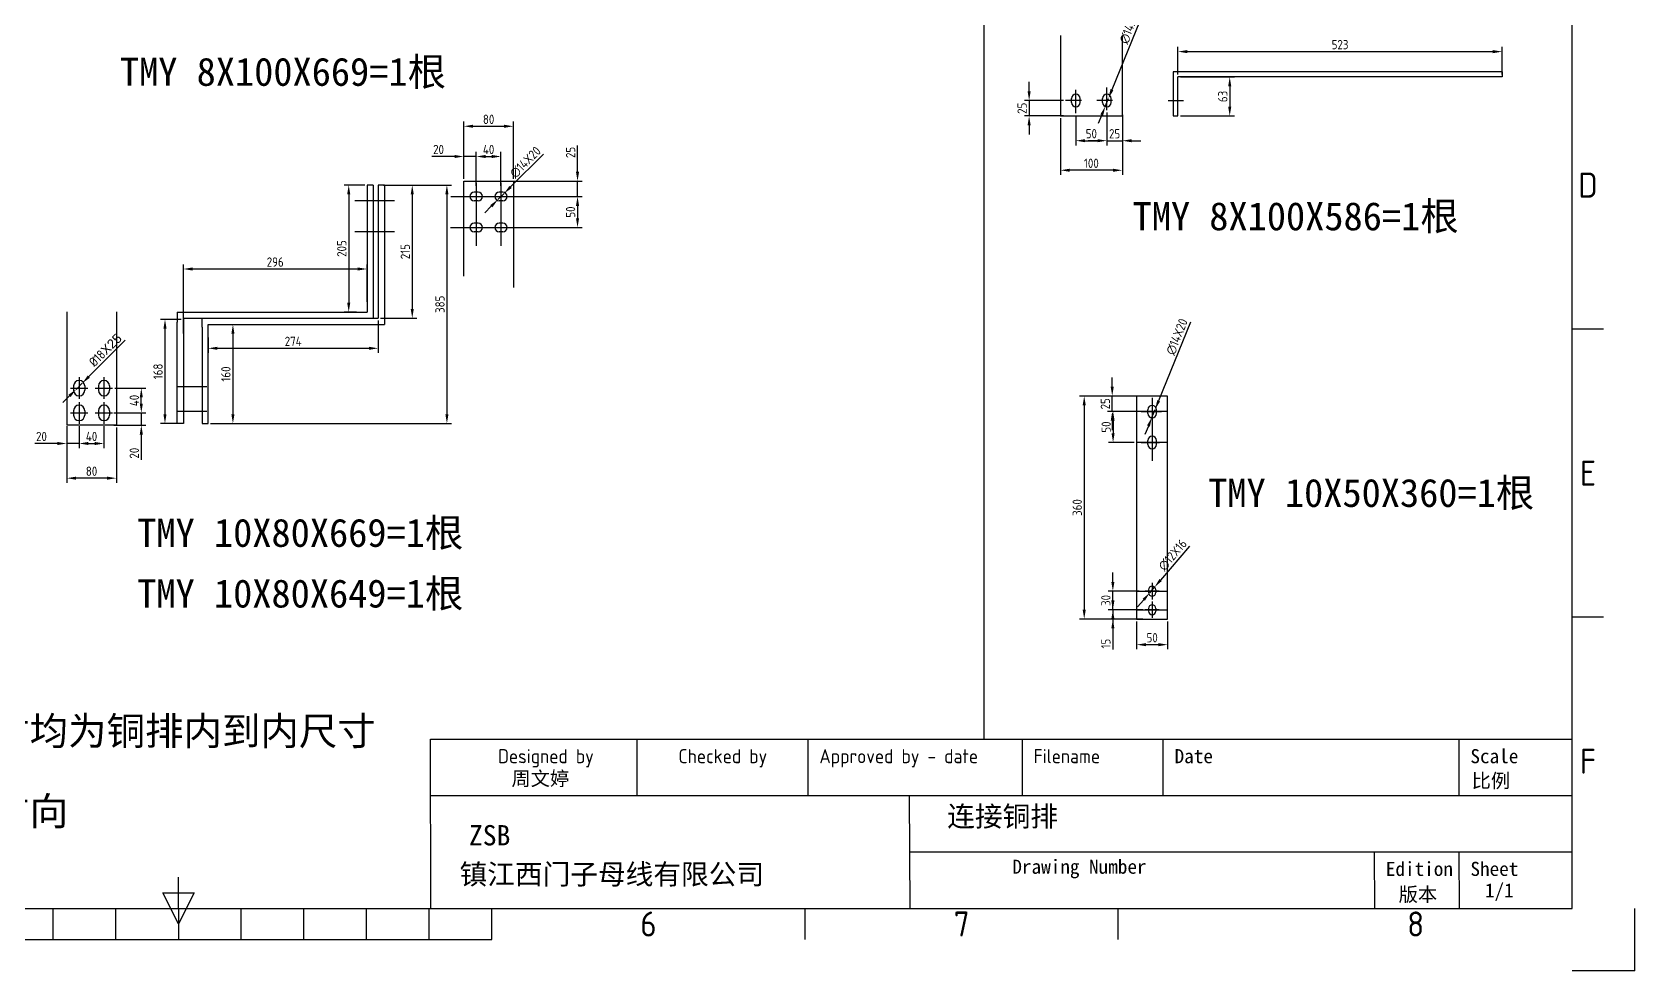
# Model space of a CAD drawing. Extents: x 619634 to 631942, y -3666 to 10046.
# Drawn here: x 628310 to 630896, y 6437 to 7952 of the extents above; entities that cross this region are included whole.
import ezdxf
from ezdxf.enums import TextEntityAlignment as Align

# ---------------------------------------------------------------- set-up
doc = ezdxf.new("R2010")
doc.units = 0
doc.header["$LTSCALE"] = 1000
doc.header["$MEASUREMENT"] = 0
doc.header["$PDMODE"] = 35
doc.layers.get('0').update_dxf_attribs({"linetype": 'CONTINUOUS'})
doc.layers.get('Defpoints').update_dxf_attribs({"linetype": 'CONTINUOUS'})
for name, color, linetype in [('FRAME025', 7, 'CONTINUOUS'), ('FRAME050', 6, 'CONTINUOUS'), ('FRAME070', 5, 'CONTINUOUS'), ('FRAME200', 8, 'CONTINUOUS')]:
    doc.layers.add(name, color=color, linetype=linetype)
doc.styles.add('ISOCP', font='isocp.shx')
doc.styles.get("Standard").update_dxf_attribs({"font": 'GBENOR', "bigfont": 'GBCBIG'})
doc.styles.add('STYLE2', font='', dxfattribs={"height": 7})
doc.styles.get('STYLE2').set_extended_font_data('SimSun')
doc.dimstyles.get("Standard").update_dxf_attribs({"dimscale": 100, "dimtxt": 3.5, "dimasz": 3.5, "dimexe": 0, "dimexo": 0, "dimgap": 0.2, "dimtad": 1, "dimdec": 0, "dimzin": 0, "dimdsep": 46, "dimtxsty": 'Standard', "dimcen": 0.09, "dimclrd": 3, "dimclre": 3, "dimclrt": 3, "dimadec": 0, "dimazin": 0, "dimtfac": 1, "dimtdec": 0, "dimtmove": 2, "dimatfit": 3, "dimfxl": 1, "dimtolj": 1, "dimtzin": 0, "dimarcsym": 0})
doc.dimstyles.new('STANDARD$0', dxfattribs={"dimtxt": 5, "dimasz": 5, "dimexe": 2.5, "dimexo": 0, "dimgap": 1.25, "dimtad": 1, "dimdec": 0, "dimzin": 0, "dimdsep": 46, "dimtxsty": 'Standard', "dimcen": 0, "dimadec": 0, "dimazin": 0, "dimtfac": 0.514286, "dimtdec": 0, "dimtix": 1, "dimtmove": 0, "dimatfit": 3, "dimfxl": 1, "dimtolj": 1, "dimtzin": 0, "dimarcsym": 0})

# ---------------------------------------------------------------- blocks, each defined once
blk = doc.blocks.new('*D1194')
at = {"color": 0, "lineweight": -2}
for p, q in [((629918.4, 7856.8), (629918.4, 7871.8)), ((629973.6, 7841.8), (629910.9, 7841.8)), ((629918.4, 7841.8), (629918.4, 7816.8)), ((629973.6, 7816.8), (629910.9, 7816.8)), ((629918.4, 7801.8), (629918.4, 7786.8))]:
    blk.add_line(p, q, dxfattribs=at)
at = {"color": 0}
for points in [[(629915.9, 7856.8), (629920.9, 7856.8), (629918.4, 7841.8)], [(629915.9, 7801.8), (629920.9, 7801.8), (629918.4, 7816.8)]]:
    blk.add_solid(points, dxfattribs=at)
at = {"layer": 'Defpoints', "color": 0}
for p in [(629977.3, 7841.8), (629918.4, 7816.8), (629977.3, 7816.8)]:
    blk.add_point(p, dxfattribs=at)
at = {"color": 0, "insert": (629907.1, 7829.3), "char_height": 15, "attachment_point": 5, "rotation": 90}
blk.add_mtext('\\A1;25', dxfattribs=at)
blk = doc.blocks.new('*D1195')
at = {"color": 0, "lineweight": -2}
for p, q in [((629993.8, 7817.3), (629993.8, 7769.4)), ((630043.8, 7822.3), (630043.8, 7769.4)), ((630008.8, 7776.9), (630028.8, 7776.9))]:
    blk.add_line(p, q, dxfattribs=at)
at = {"color": 0}
for points in [[(630008.8, 7779.4), (630008.8, 7774.4), (629993.8, 7776.9)], [(630028.8, 7779.4), (630028.8, 7774.4), (630043.8, 7776.9)]]:
    blk.add_solid(points, dxfattribs=at)
at = {"layer": 'Defpoints', "color": 0}
for p in [(629993.8, 7821.1), (630043.8, 7826.1), (630043.8, 7776.9)]:
    blk.add_point(p, dxfattribs=at)
at = {"color": 0, "insert": (630018.8, 7788.2), "char_height": 15, "attachment_point": 5}
blk.add_mtext('\\A1;50', dxfattribs=at)
blk = doc.blocks.new('*D1200')
at = {"color": 0, "lineweight": -2}
for p, q in [((629968.8, 7813.1), (629968.8, 7721.7)), ((630068.8, 7813.1), (630068.8, 7721.7)), ((630053.8, 7729.2), (629983.8, 7729.2))]:
    blk.add_line(p, q, dxfattribs=at)
at = {"color": 0}
for points in [[(629983.8, 7731.7), (629983.8, 7726.7), (629968.8, 7729.2)], [(630053.8, 7731.7), (630053.8, 7726.7), (630068.8, 7729.2)]]:
    blk.add_solid(points, dxfattribs=at)
at = {"layer": 'Defpoints', "color": 0}
for p in [(629968.8, 7816.8), (630068.8, 7816.8), (629968.8, 7729.2)]:
    blk.add_point(p, dxfattribs=at)
at = {"color": 0, "insert": (630018.8, 7740.5), "char_height": 15, "attachment_point": 5}
blk.add_mtext('\\A1;100', dxfattribs=at)
blk = doc.blocks.new('*D1201')
at = {"color": 0, "lineweight": -2}
for p, q in [((630043.8, 7818.6), (630043.8, 7769.4)), ((630068.8, 7818.6), (630068.8, 7769.4)), ((630028.8, 7776.9), (630013.8, 7776.9)), ((630043.8, 7776.9), (630068.8, 7776.9)), ((630083.8, 7776.9), (630098.8, 7776.9))]:
    blk.add_line(p, q, dxfattribs=at)
at = {"color": 0}
for points in [[(630028.8, 7779.4), (630028.8, 7774.4), (630043.8, 7776.9)], [(630083.8, 7779.4), (630083.8, 7774.4), (630068.8, 7776.9)]]:
    blk.add_solid(points, dxfattribs=at)
at = {"layer": 'Defpoints', "color": 0}
for p in [(630043.8, 7822.3), (630068.8, 7822.3), (630068.8, 7776.9)]:
    blk.add_point(p, dxfattribs=at)
at = {"color": 0, "insert": (630056.3, 7788.1), "char_height": 15, "attachment_point": 5}
blk.add_mtext('\\A1;25', dxfattribs=at)
blk = doc.blocks.new('*D1203')
at = {"color": 0, "lineweight": -2}
for p, q in [((630103.3, 7986.1), (630052.1, 7859.2)), ((630041.2, 7832.3), (630046.4, 7845.3)), ((630035.6, 7818.4), (630030, 7804.5))]:
    blk.add_line(p, q, dxfattribs=at)
at = {"color": 0}
for points in [[(630049.7, 7860.2), (630054.4, 7858.3), (630046.4, 7845.3)], [(630033.3, 7819.4), (630037.9, 7817.5), (630041.2, 7832.3)]]:
    blk.add_solid(points, dxfattribs=at)
at = {"layer": 'Defpoints', "color": 0}
for p in [(630046.4, 7845.3), (630041.2, 7832.3)]:
    blk.add_point(p, dxfattribs=at)
at = {"color": 0, "insert": (630081.6, 7962.5), "char_height": 15, "attachment_point": 5, "rotation": 67.9999}
blk.add_mtext('\\A1;∅14X20', dxfattribs=at)
blk = doc.blocks.new('*D1240')
at = {"color": 0, "lineweight": -2}
for p, q in [((629134.8, 7755.3), (629081.7, 7702.3)), ((629061.2, 7681.8), (629071.1, 7691.7)), ((629050.6, 7671.1), (629040, 7660.5))]:
    blk.add_line(p, q, dxfattribs=at)
at = {"color": 0}
for points in [[(629048.8, 7672.9), (629052.4, 7669.4), (629061.2, 7681.8)], [(629079.9, 7704), (629083.5, 7700.5), (629071.1, 7691.7)]]:
    blk.add_solid(points, dxfattribs=at)
at = {"layer": 'Defpoints', "color": 0}
for p in [(629061.2, 7681.8), (629071.1, 7691.7)]:
    blk.add_point(p, dxfattribs=at)
at = {"color": 0, "insert": (629105.6, 7742), "char_height": 15, "attachment_point": 5, "rotation": 45}
blk.add_mtext('\\A1;∅14X20', dxfattribs=at)
blk = doc.blocks.new('*D1241')
at = {"color": 0, "lineweight": -2}
for p, q in [((629006.2, 7715.5), (629006.2, 7807.7)), ((629021.2, 7800.2), (629071.2, 7800.2)), ((629086.2, 7715.5), (629086.2, 7807.7))]:
    blk.add_line(p, q, dxfattribs=at)
at = {"color": 0}
for points in [[(629021.2, 7802.7), (629021.2, 7797.7), (629006.2, 7800.2)], [(629071.2, 7802.7), (629071.2, 7797.7), (629086.2, 7800.2)]]:
    blk.add_solid(points, dxfattribs=at)
at = {"layer": 'Defpoints', "color": 0}
for p in [(629086.2, 7800.2), (629006.2, 7711.7), (629086.2, 7711.7)]:
    blk.add_point(p, dxfattribs=at)
at = {"color": 0, "insert": (629046.2, 7811.4), "char_height": 15, "attachment_point": 5}
blk.add_mtext('\\A1;80', dxfattribs=at)
blk = doc.blocks.new('*D1242')
at = {"color": 0, "lineweight": -2}
for p, q in [((629026.2, 7703.9), (629026.2, 7758.9)), ((629041.2, 7751.4), (629051.2, 7751.4)), ((629066.2, 7703.9), (629066.2, 7758.9))]:
    blk.add_line(p, q, dxfattribs=at)
at = {"color": 0}
for points in [[(629041.2, 7753.9), (629041.2, 7748.9), (629026.2, 7751.4)], [(629051.2, 7753.9), (629051.2, 7748.9), (629066.2, 7751.4)]]:
    blk.add_solid(points, dxfattribs=at)
at = {"layer": 'Defpoints', "color": 0}
for p in [(629066.2, 7751.4), (629026.2, 7700.2), (629066.2, 7700.2)]:
    blk.add_point(p, dxfattribs=at)
at = {"color": 0, "insert": (629046.2, 7762.7), "char_height": 15, "attachment_point": 5}
blk.add_mtext('\\A1;40', dxfattribs=at)
blk = doc.blocks.new('*D1243')
at = {"color": 0, "lineweight": -2}
for p, q in [((628991.2, 7751.4), (628954.6, 7751.4)), ((629006.2, 7715.5), (629006.2, 7758.9)), ((629026.2, 7751.4), (629006.2, 7751.4)), ((629026.2, 7715.5), (629026.2, 7758.9)), ((629041.2, 7751.4), (629056.2, 7751.4))]:
    blk.add_line(p, q, dxfattribs=at)
at = {"color": 0}
for points in [[(628991.2, 7753.9), (628991.2, 7748.9), (629006.2, 7751.4)], [(629041.2, 7753.9), (629041.2, 7748.9), (629026.2, 7751.4)]]:
    blk.add_solid(points, dxfattribs=at)
at = {"layer": 'Defpoints', "color": 0}
for p in [(629006.2, 7751.4), (629006.2, 7711.7), (629026.2, 7711.7)]:
    blk.add_point(p, dxfattribs=at)
at = {"color": 0, "insert": (628965.4, 7762.7), "char_height": 15, "attachment_point": 5}
blk.add_mtext('\\A1;20', dxfattribs=at)
blk = doc.blocks.new('*D1244')
at = {"color": 0, "lineweight": -2}
for p, q in [((629189.7, 7726.7), (629189.7, 7769)), ((629081.1, 7711.7), (629197.2, 7711.7)), ((629189.7, 7686.7), (629189.7, 7711.7)), ((629089.9, 7686.7), (629197.2, 7686.7)), ((629189.7, 7671.7), (629189.7, 7656.7))]:
    blk.add_line(p, q, dxfattribs=at)
at = {"color": 0}
for points in [[(629187.2, 7726.7), (629192.2, 7726.7), (629189.7, 7711.7)], [(629187.2, 7671.7), (629192.2, 7671.7), (629189.7, 7686.7)]]:
    blk.add_solid(points, dxfattribs=at)
at = {"layer": 'Defpoints', "color": 0}
for p in [(629077.4, 7711.7), (629086.2, 7686.7), (629189.7, 7686.7)]:
    blk.add_point(p, dxfattribs=at)
at = {"color": 0, "insert": (629178.5, 7758), "char_height": 15, "attachment_point": 5, "rotation": 90}
blk.add_mtext('\\A1;25', dxfattribs=at)
blk = doc.blocks.new('*D1245')
at = {"color": 0, "lineweight": -2}
for p, q in [((629095.8, 7686.7), (629197.2, 7686.7)), ((629189.7, 7671.7), (629189.7, 7651.7)), ((629095.8, 7636.7), (629197.2, 7636.7))]:
    blk.add_line(p, q, dxfattribs=at)
at = {"color": 0}
for points in [[(629187.2, 7671.7), (629192.2, 7671.7), (629189.7, 7686.7)], [(629187.2, 7651.7), (629192.2, 7651.7), (629189.7, 7636.7)]]:
    blk.add_solid(points, dxfattribs=at)
at = {"layer": 'Defpoints', "color": 0}
for p in [(629092.1, 7686.7), (629092.1, 7636.7), (629189.7, 7636.7)]:
    blk.add_point(p, dxfattribs=at)
at = {"color": 0, "insert": (629178.5, 7661.7), "char_height": 15, "attachment_point": 5, "rotation": 90}
blk.add_mtext('\\A1;50', dxfattribs=at)
blk = doc.blocks.new('*D1246')
at = {"color": 0, "lineweight": -2}
for p, q in [((628460, 7454.9), (628401.1, 7396)), ((628380.6, 7375.5), (628390.5, 7385.4)), ((628370, 7364.9), (628359.4, 7354.3))]:
    blk.add_line(p, q, dxfattribs=at)
at = {"color": 0}
for points in [[(628399.3, 7397.8), (628402.8, 7394.2), (628390.5, 7385.4)], [(628368.2, 7366.7), (628371.7, 7363.1), (628380.6, 7375.5)]]:
    blk.add_solid(points, dxfattribs=at)
at = {"layer": 'Defpoints', "color": 0}
for p in [(628380.6, 7375.5), (628390.5, 7385.4)]:
    blk.add_point(p, dxfattribs=at)
at = {"color": 0, "insert": (628427.8, 7438.8), "char_height": 15, "attachment_point": 5, "rotation": 45}
blk.add_mtext('\\A1;%%c18{\\fArial|b0|i0|c0|p32;X25}', dxfattribs=at)
blk = doc.blocks.new('*D1247')
at = {"color": 0, "lineweight": -2}
for p, q in [((628365.5, 7316.2), (628365.5, 7280.6)), ((628385.5, 7316.2), (628385.5, 7280.6)), ((628350.5, 7288.1), (628313.9, 7288.1)), ((628385.5, 7288.1), (628365.5, 7288.1)), ((628400.5, 7288.1), (628415.5, 7288.1))]:
    blk.add_line(p, q, dxfattribs=at)
at = {"color": 0}
for points in [[(628350.5, 7290.6), (628350.5, 7285.6), (628365.5, 7288.1)], [(628400.5, 7290.6), (628400.5, 7285.6), (628385.5, 7288.1)]]:
    blk.add_solid(points, dxfattribs=at)
at = {"layer": 'Defpoints', "color": 0}
for p in [(628365.5, 7320), (628385.5, 7320), (628365.5, 7288.1)]:
    blk.add_point(p, dxfattribs=at)
at = {"color": 0, "insert": (628324.7, 7299.4), "char_height": 15, "attachment_point": 5}
blk.add_mtext('\\A1;20', dxfattribs=at)
blk = doc.blocks.new('*D1248')
at = {"color": 0, "lineweight": -2}
for p, q in [((628385.5, 7316.2), (628385.5, 7280.6)), ((628425.5, 7316.2), (628425.5, 7280.6)), ((628400.5, 7288.1), (628410.5, 7288.1))]:
    blk.add_line(p, q, dxfattribs=at)
at = {"color": 0}
for points in [[(628400.5, 7290.6), (628400.5, 7285.6), (628385.5, 7288.1)], [(628410.5, 7290.6), (628410.5, 7285.6), (628425.5, 7288.1)]]:
    blk.add_solid(points, dxfattribs=at)
at = {"layer": 'Defpoints', "color": 0}
for p in [(628385.5, 7320), (628425.5, 7320), (628425.5, 7288.1)]:
    blk.add_point(p, dxfattribs=at)
at = {"color": 0, "insert": (628405.5, 7299.4), "char_height": 15, "attachment_point": 5}
blk.add_mtext('\\A1;40', dxfattribs=at)
blk = doc.blocks.new('*D1249')
at = {"color": 0, "lineweight": -2}
for p, q in [((628485.8, 7352.5), (628485.8, 7367.5)), ((628441.5, 7337.5), (628493.3, 7337.5)), ((628485.8, 7337.5), (628485.8, 7317.5)), ((628441.5, 7317.5), (628493.3, 7317.5)), ((628485.8, 7302.5), (628485.8, 7261.7))]:
    blk.add_line(p, q, dxfattribs=at)
at = {"color": 0}
for points in [[(628483.3, 7352.5), (628488.3, 7352.5), (628485.8, 7337.5)], [(628483.3, 7302.5), (628488.3, 7302.5), (628485.8, 7317.5)]]:
    blk.add_solid(points, dxfattribs=at)
at = {"layer": 'Defpoints', "color": 0}
for p in [(628437.8, 7337.5), (628485.8, 7337.5), (628437.8, 7317.5)]:
    blk.add_point(p, dxfattribs=at)
at = {"color": 0, "insert": (628474.5, 7272.5), "char_height": 15, "attachment_point": 5, "rotation": 90}
blk.add_mtext('\\A1;20', dxfattribs=at)
blk = doc.blocks.new('*D1250')
at = {"color": 0, "lineweight": -2}
for p, q in [((628443.3, 7377.5), (628493.3, 7377.5)), ((628485.8, 7352.5), (628485.8, 7362.5)), ((628449.3, 7337.5), (628493.3, 7337.5))]:
    blk.add_line(p, q, dxfattribs=at)
at = {"color": 0}
for points in [[(628483.3, 7362.5), (628488.3, 7362.5), (628485.8, 7377.5)], [(628483.3, 7352.5), (628488.3, 7352.5), (628485.8, 7337.5)]]:
    blk.add_solid(points, dxfattribs=at)
at = {"layer": 'Defpoints', "color": 0}
for p in [(628439.5, 7377.5), (628485.8, 7377.5), (628445.5, 7337.5)]:
    blk.add_point(p, dxfattribs=at)
at = {"color": 0, "insert": (628474.5, 7357.5), "char_height": 15, "attachment_point": 5, "rotation": 90}
blk.add_mtext('\\A1;40', dxfattribs=at)
blk = doc.blocks.new('*D1251')
at = {"color": 0, "lineweight": -2}
for p, q in [((628365.5, 7313.7), (628365.5, 7224.6)), ((628445.5, 7313.7), (628445.5, 7224.6)), ((628430.5, 7232.1), (628380.5, 7232.1))]:
    blk.add_line(p, q, dxfattribs=at)
at = {"color": 0}
for points in [[(628380.5, 7234.6), (628380.5, 7229.6), (628365.5, 7232.1)], [(628430.5, 7234.6), (628430.5, 7229.6), (628445.5, 7232.1)]]:
    blk.add_solid(points, dxfattribs=at)
at = {"layer": 'Defpoints', "color": 0}
for p in [(628365.5, 7317.5), (628445.5, 7317.5), (628365.5, 7232.1)]:
    blk.add_point(p, dxfattribs=at)
at = {"color": 0, "insert": (628405.5, 7243.3), "char_height": 15, "attachment_point": 5}
blk.add_mtext('\\A1;80', dxfattribs=at)
blk = doc.blocks.new('*D1252')
at = {"color": 0, "lineweight": -2}
for p, q in [((628550, 7488.5), (628516.5, 7488.5)), ((628524, 7473.5), (628524, 7335.3)), ((628550, 7320.3), (628516.5, 7320.3))]:
    blk.add_line(p, q, dxfattribs=at)
at = {"color": 0}
for points in [[(628521.5, 7473.5), (628526.5, 7473.5), (628524, 7488.5)], [(628521.5, 7335.3), (628526.5, 7335.3), (628524, 7320.3)]]:
    blk.add_solid(points, dxfattribs=at)
at = {"layer": 'Defpoints', "color": 0}
for p in [(628553.7, 7488.5), (628524, 7320.3), (628553.7, 7320.3)]:
    blk.add_point(p, dxfattribs=at)
at = {"color": 0, "insert": (628512.8, 7404.4), "char_height": 15, "attachment_point": 5, "rotation": 90}
blk.add_mtext('\\A1;168', dxfattribs=at)
blk = doc.blocks.new('*D1253')
at = {"color": 0, "lineweight": -2}
for p, q in [((628609.4, 7480.3), (628641.1, 7480.3)), ((628633.6, 7465.3), (628633.6, 7335.3)), ((628597.5, 7320.3), (628641.1, 7320.3))]:
    blk.add_line(p, q, dxfattribs=at)
at = {"color": 0}
for points in [[(628631.1, 7465.3), (628636.1, 7465.3), (628633.6, 7480.3)], [(628631.1, 7335.3), (628636.1, 7335.3), (628633.6, 7320.3)]]:
    blk.add_solid(points, dxfattribs=at)
at = {"layer": 'Defpoints', "color": 0}
for p in [(628605.6, 7480.3), (628593.7, 7320.3), (628633.6, 7320.3)]:
    blk.add_point(p, dxfattribs=at)
at = {"color": 0, "insert": (628622.3, 7400.3), "char_height": 15, "attachment_point": 5, "rotation": 90}
blk.add_mtext('\\A1;160', dxfattribs=at)
blk = doc.blocks.new('*D1254')
at = {"color": 0, "lineweight": -2}
for p, q in [((628553.7, 7465.4), (628553.7, 7577.3)), ((628568.7, 7569.8), (628835, 7569.8)), ((628850, 7517), (628850, 7577.3))]:
    blk.add_line(p, q, dxfattribs=at)
at = {"color": 0}
for points in [[(628568.7, 7572.3), (628568.7, 7567.3), (628553.7, 7569.8)], [(628835, 7572.3), (628835, 7567.3), (628850, 7569.8)]]:
    blk.add_solid(points, dxfattribs=at)
at = {"layer": 'Defpoints', "color": 0}
for p in [(628850, 7569.8), (628850, 7513.2), (628553.7, 7461.6)]:
    blk.add_point(p, dxfattribs=at)
at = {"color": 0, "insert": (628701.9, 7581), "char_height": 15, "attachment_point": 5}
blk.add_mtext('\\A1;296', dxfattribs=at)
blk = doc.blocks.new('*D1255')
at = {"color": 0, "lineweight": -2}
for p, q in [((628868, 7486.6), (628868, 7434.3)), ((628593.7, 7459.1), (628593.7, 7434.3)), ((628608.7, 7441.8), (628853, 7441.8))]:
    blk.add_line(p, q, dxfattribs=at)
at = {"color": 0}
for points in [[(628608.7, 7444.3), (628608.7, 7439.3), (628593.7, 7441.8)], [(628853, 7444.3), (628853, 7439.3), (628868, 7441.8)]]:
    blk.add_solid(points, dxfattribs=at)
at = {"layer": 'Defpoints', "color": 0}
for p in [(628868, 7490.3), (628593.7, 7462.9), (628868, 7441.8)]:
    blk.add_point(p, dxfattribs=at)
at = {"color": 0, "insert": (628730.9, 7453), "char_height": 15, "attachment_point": 5}
blk.add_mtext('\\A1;274', dxfattribs=at)
blk = doc.blocks.new('*D1256')
at = {"color": 0, "lineweight": -2}
for p, q in [((628846.3, 7705.3), (628813, 7705.3)), ((628820.5, 7690.3), (628820.5, 7515.3)), ((628833, 7500.3), (628813, 7500.3))]:
    blk.add_line(p, q, dxfattribs=at)
at = {"color": 0}
for points in [[(628818, 7690.3), (628823, 7690.3), (628820.5, 7705.3)], [(628818, 7515.3), (628823, 7515.3), (628820.5, 7500.3)]]:
    blk.add_solid(points, dxfattribs=at)
at = {"layer": 'Defpoints', "color": 0}
for p in [(628850, 7705.3), (628820.5, 7500.3), (628836.7, 7500.3)]:
    blk.add_point(p, dxfattribs=at)
at = {"color": 0, "insert": (628809.3, 7602.8), "char_height": 15, "attachment_point": 5, "rotation": 90}
blk.add_mtext('\\A1;205', dxfattribs=at)
blk = doc.blocks.new('*D1257')
at = {"color": 0, "lineweight": -2}
for p, q in [((628876.8, 7705.3), (628930.5, 7705.3)), ((628923, 7690.3), (628923, 7505.3)), ((628871.8, 7490.3), (628930.5, 7490.3))]:
    blk.add_line(p, q, dxfattribs=at)
at = {"color": 0}
for points in [[(628920.5, 7690.3), (628925.5, 7690.3), (628923, 7705.3)], [(628920.5, 7505.3), (628925.5, 7505.3), (628923, 7490.3)]]:
    blk.add_solid(points, dxfattribs=at)
at = {"layer": 'Defpoints', "color": 0}
for p in [(628873, 7705.3), (628868, 7490.3), (628923, 7490.3)]:
    blk.add_point(p, dxfattribs=at)
at = {"color": 0, "insert": (628911.7, 7597.8), "char_height": 15, "attachment_point": 5, "rotation": 90}
blk.add_mtext('\\A1;215', dxfattribs=at)
blk = doc.blocks.new('*D1279')
at = {"color": 0, "lineweight": -2}
for p, q in [((630158.6, 7883.6), (630158.6, 7928.2)), ((630173.6, 7920.7), (630666.6, 7920.7)), ((630681.6, 7883.6), (630681.6, 7928.2))]:
    blk.add_line(p, q, dxfattribs=at)
at = {"color": 0}
for points in [[(630173.6, 7923.2), (630173.6, 7918.2), (630158.6, 7920.7)], [(630666.6, 7923.2), (630666.6, 7918.2), (630681.6, 7920.7)]]:
    blk.add_solid(points, dxfattribs=at)
at = {"layer": 'Defpoints', "color": 0}
for p in [(630681.6, 7920.7), (630158.6, 7879.8), (630681.6, 7879.8)]:
    blk.add_point(p, dxfattribs=at)
at = {"color": 0, "insert": (630420.1, 7932), "char_height": 15, "attachment_point": 5}
blk.add_mtext('\\A1;523', dxfattribs=at)
blk = doc.blocks.new('*D1280')
at = {"color": 0, "lineweight": -2}
for p, q in [((630162.4, 7879.8), (630249.6, 7879.8)), ((630242.1, 7864.8), (630242.1, 7831.8)), ((630162.4, 7816.8), (630249.6, 7816.8))]:
    blk.add_line(p, q, dxfattribs=at)
at = {"color": 0}
for points in [[(630239.6, 7864.8), (630244.6, 7864.8), (630242.1, 7879.8)], [(630239.6, 7831.8), (630244.6, 7831.8), (630242.1, 7816.8)]]:
    blk.add_solid(points, dxfattribs=at)
at = {"layer": 'Defpoints', "color": 0}
for p in [(630158.6, 7879.8), (630158.6, 7816.8), (630242.1, 7816.8)]:
    blk.add_point(p, dxfattribs=at)
at = {"color": 0, "insert": (630230.9, 7848.3), "char_height": 15, "attachment_point": 5, "rotation": 90}
blk.add_mtext('\\A1;63', dxfattribs=at)
blk = doc.blocks.new('*D1284')
at = {"color": 0, "lineweight": -2}
for p, q in [((630088.1, 7364.7), (629999.8, 7364.7)), ((630007.3, 7349.7), (630007.3, 7019.7)), ((630088.1, 7004.7), (629999.8, 7004.7))]:
    blk.add_line(p, q, dxfattribs=at)
at = {"color": 0}
for points in [[(630004.8, 7349.7), (630009.8, 7349.7), (630007.3, 7364.7)], [(630004.8, 7019.7), (630009.8, 7019.7), (630007.3, 7004.7)]]:
    blk.add_solid(points, dxfattribs=at)
at = {"layer": 'Defpoints', "color": 0}
for p in [(630091.9, 7364.7), (630007.3, 7004.7), (630091.9, 7004.7)]:
    blk.add_point(p, dxfattribs=at)
at = {"color": 0, "insert": (629996, 7184.7), "char_height": 15, "attachment_point": 5, "rotation": 90}
blk.add_mtext('\\A1;360', dxfattribs=at)
blk = doc.blocks.new('*D1285')
at = {"color": 0, "lineweight": -2}
for p, q in [((630052.5, 7379.7), (630052.5, 7394.7)), ((630095.4, 7364.7), (630045, 7364.7)), ((630052.5, 7339.7), (630052.5, 7364.7)), ((630095.4, 7339.7), (630045, 7339.7)), ((630052.5, 7324.7), (630052.5, 7309.7))]:
    blk.add_line(p, q, dxfattribs=at)
at = {"color": 0}
for points in [[(630050, 7379.7), (630055, 7379.7), (630052.5, 7364.7)], [(630050, 7324.7), (630055, 7324.7), (630052.5, 7339.7)]]:
    blk.add_solid(points, dxfattribs=at)
at = {"layer": 'Defpoints', "color": 0}
for p in [(630052.5, 7364.7), (630099.1, 7364.7), (630099.1, 7339.7)]:
    blk.add_point(p, dxfattribs=at)
at = {"color": 0, "insert": (630041.3, 7352.2), "char_height": 15, "attachment_point": 5, "rotation": 90}
blk.add_mtext('\\A1;25', dxfattribs=at)
blk = doc.blocks.new('*D1286')
at = {"color": 0, "lineweight": -2}
for p, q in [((630095.4, 7339.7), (630046.4, 7339.7)), ((630053.9, 7324.7), (630053.9, 7304.7)), ((630088.1, 7289.7), (630046.4, 7289.7))]:
    blk.add_line(p, q, dxfattribs=at)
at = {"color": 0}
for points in [[(630051.4, 7324.7), (630056.4, 7324.7), (630053.9, 7339.7)], [(630051.4, 7304.7), (630056.4, 7304.7), (630053.9, 7289.7)]]:
    blk.add_solid(points, dxfattribs=at)
at = {"layer": 'Defpoints', "color": 0}
for p in [(630099.1, 7339.7), (630053.9, 7289.7), (630091.9, 7289.7)]:
    blk.add_point(p, dxfattribs=at)
at = {"color": 0, "insert": (630042.7, 7314.7), "char_height": 15, "attachment_point": 5, "rotation": 90}
blk.add_mtext('\\A1;50', dxfattribs=at)
blk = doc.blocks.new('*D1287')
at = {"color": 0, "lineweight": -2}
for p, q in [((630053.5, 7034.7), (630053.5, 7049.7)), ((630101.9, 7019.7), (630046, 7019.7)), ((630053.5, 7019.7), (630053.5, 7004.7)), ((630101.9, 7004.7), (630046, 7004.7)), ((630053.5, 6989.7), (630053.5, 6955.4))]:
    blk.add_line(p, q, dxfattribs=at)
at = {"color": 0}
for points in [[(630051, 7034.7), (630056, 7034.7), (630053.5, 7019.7)], [(630051, 6989.7), (630056, 6989.7), (630053.5, 7004.7)]]:
    blk.add_solid(points, dxfattribs=at)
at = {"layer": 'Defpoints', "color": 0}
for p in [(630105.6, 7019.7), (630053.5, 7004.7), (630105.6, 7004.7)]:
    blk.add_point(p, dxfattribs=at)
at = {"color": 0, "insert": (630042.2, 6965), "char_height": 15, "attachment_point": 5, "rotation": 90}
blk.add_mtext('\\A1;15', dxfattribs=at)
blk = doc.blocks.new('*D1288')
at = {"color": 0, "lineweight": -2}
for p, q in [((630053.5, 7064.7), (630053.5, 7079.7)), ((630095.9, 7049.7), (630046, 7049.7)), ((630053.5, 7019.7), (630053.5, 7049.7)), ((630095.9, 7019.7), (630046, 7019.7)), ((630053.5, 7004.7), (630053.5, 6989.7))]:
    blk.add_line(p, q, dxfattribs=at)
at = {"color": 0}
for points in [[(630051, 7064.7), (630056, 7064.7), (630053.5, 7049.7)], [(630051, 7004.7), (630056, 7004.7), (630053.5, 7019.7)]]:
    blk.add_solid(points, dxfattribs=at)
at = {"layer": 'Defpoints', "color": 0}
for p in [(630053.5, 7049.7), (630099.7, 7049.7), (630099.7, 7019.7)]:
    blk.add_point(p, dxfattribs=at)
at = {"color": 0, "insert": (630042.2, 7034.7), "char_height": 15, "attachment_point": 5, "rotation": 90}
blk.add_mtext('\\A1;30', dxfattribs=at)
blk = doc.blocks.new('*D1289')
at = {"color": 0, "lineweight": -2}
for p, q in [((630178.6, 7483.9), (630127.4, 7357.1)), ((630116.5, 7330.2), (630121.8, 7343.2)), ((630110.9, 7316.3), (630105.3, 7302.4))]:
    blk.add_line(p, q, dxfattribs=at)
at = {"color": 0}
for points in [[(630125.1, 7358), (630129.7, 7356.1), (630121.8, 7343.2)], [(630108.6, 7317.2), (630113.2, 7315.3), (630116.5, 7330.2)]]:
    blk.add_solid(points, dxfattribs=at)
at = {"layer": 'Defpoints', "color": 0}
for p in [(630116.5, 7330.2), (630121.8, 7343.2)]:
    blk.add_point(p, dxfattribs=at)
at = {"color": 0, "insert": (630157, 7460.3), "char_height": 15, "attachment_point": 5, "rotation": 67.9999}
blk.add_mtext('\\A1;∅14X20', dxfattribs=at)
blk = doc.blocks.new('*D1290')
at = {"color": 0, "lineweight": -2}
for p, q in [((630177.2, 7122.3), (630130.5, 7067.6)), ((630103.3, 7035.7), (630093.5, 7024.3)), ((630113, 7047.1), (630120.8, 7056.2))]:
    blk.add_line(p, q, dxfattribs=at)
at = {"color": 0}
for points in [[(630128.6, 7069.3), (630132.4, 7066), (630120.8, 7056.2)], [(630101.4, 7037.3), (630105.2, 7034.1), (630113, 7047.1)]]:
    blk.add_solid(points, dxfattribs=at)
at = {"layer": 'Defpoints', "color": 0}
for p in [(630113, 7047.1), (630120.8, 7056.2)]:
    blk.add_point(p, dxfattribs=at)
at = {"color": 0, "insert": (630150.1, 7108), "char_height": 15, "attachment_point": 5, "rotation": 49.5304}
blk.add_mtext('\\A1;∅12X16', dxfattribs=at)
blk = doc.blocks.new('*D1291')
at = {"color": 0, "lineweight": -2}
for p, q in [((630091.9, 7000.9), (630091.9, 6955.8)), ((630141.9, 7000.9), (630141.9, 6955.8)), ((630126.9, 6963.3), (630106.9, 6963.3))]:
    blk.add_line(p, q, dxfattribs=at)
at = {"color": 0}
for points in [[(630106.9, 6965.8), (630106.9, 6960.8), (630091.9, 6963.3)], [(630126.9, 6965.8), (630126.9, 6960.8), (630141.9, 6963.3)]]:
    blk.add_solid(points, dxfattribs=at)
at = {"layer": 'Defpoints', "color": 0}
for p in [(630091.9, 7004.7), (630141.9, 7004.7), (630091.9, 6963.3)]:
    blk.add_point(p, dxfattribs=at)
at = {"color": 0, "insert": (630116.9, 6974.5), "char_height": 15, "attachment_point": 5}
blk.add_mtext('\\A1;50', dxfattribs=at)
blk = doc.blocks.new('*D1293')
at = {"color": 0, "lineweight": -2}
for p, q in [((628907.4, 7705.3), (628986.4, 7705.3)), ((628978.9, 7690.3), (628978.9, 7335.3)), ((628623, 7320.3), (628986.4, 7320.3))]:
    blk.add_line(p, q, dxfattribs=at)
at = {"color": 0}
for points in [[(628976.4, 7690.3), (628981.4, 7690.3), (628978.9, 7705.3)], [(628976.4, 7335.3), (628981.4, 7335.3), (628978.9, 7320.3)]]:
    blk.add_solid(points, dxfattribs=at)
at = {"layer": 'Defpoints', "color": 0}
for p in [(628903.6, 7705.3), (628619.3, 7320.3), (628978.9, 7320.3)]:
    blk.add_point(p, dxfattribs=at)
at = {"color": 0, "insert": (628967.7, 7512.8), "char_height": 15, "attachment_point": 5, "rotation": 90}
blk.add_mtext('\\A1;385', dxfattribs=at)

msp = doc.modelspace()

# ---------------------------------------------------------------- linework, layer by layer
for p, q in [((629845.256, 9277.161), (629845.256, 6810.614)), ((629968.818, 7946.874), (629968.818, 7816.819)), ((630068.818, 7816.819), (630068.818, 7946.874)), ((630043.818, 7826.081), (630043.818, 7862.806)), ((630681.611, 7887.819), (630150.611, 7887.819)), ((630150.611, 7887.819), (630150.611, 7816.819)), ((630158.611, 7816.819), (630158.611, 7879.819)), ((630681.611, 7879.819), (630158.611, 7879.819)), ((630681.611, 7887.819), (630681.611, 7879.819)), ((630002.693, 7841.819), (629977.311, 7841.819)), ((629986.818, 7838.819), (629986.818, 7844.819)), ((629993.818, 7821.091), (629993.818, 7859.134)), ((630000.818, 7838.819), (630000.818, 7844.819)), ((630052.693, 7841.819), (630027.671, 7841.819)), ((630036.818, 7838.819), (630036.818, 7844.819)), ((630050.818, 7838.819), (630050.818, 7844.819)), ((630142.823, 7841.819), (630167.585, 7841.819)), ((629968.818, 7816.819), (630068.818, 7816.819)), ((629968.818, 7816.819), (630068.818, 7816.819)), ((630150.611, 7816.819), (630158.611, 7816.819)), ((629006.156, 7557.951), (629006.156, 7711.703)), ((629006.156, 7711.703), (629086.156, 7711.703)), ((629026.156, 7708.908), (629026.156, 7607.011)), ((629066.156, 7708.908), (629066.156, 7607.011)), ((629086.156, 7711.703), (629086.156, 7540.169)), ((628860.002, 7705.306), (628850.002, 7705.306)), ((628850.002, 7705.306), (628850.002, 7500.342)), ((628860.002, 7705.306), (628860.002, 7490.342)), ((628878.002, 7705.306), (628868.002, 7705.306)), ((628868.002, 7705.306), (628868.002, 7490.342)), ((628878.002, 7705.306), (628878.002, 7480.342)), ((628985.051, 7686.703), (629113.575, 7686.703)), ((629029.156, 7693.703), (629023.156, 7693.703)), ((629069.156, 7693.703), (629063.156, 7693.703)), ((628830.417, 7680.306), (628894.576, 7680.306)), ((629029.156, 7679.703), (629023.156, 7679.703)), ((629069.156, 7679.703), (629063.156, 7679.703)), ((628830.417, 7630.306), (628894.576, 7630.306)), ((628984.874, 7636.703), (629110.471, 7636.703)), ((629029.156, 7643.703), (629023.156, 7643.703)), ((629069.156, 7643.703), (629063.156, 7643.703)), ((629029.156, 7629.703), (629023.156, 7629.703)), ((629069.156, 7629.703), (629063.156, 7629.703)), ((628365.525, 7500.882), (628365.525, 7317.458)), ((628445.525, 7500.882), (628445.525, 7317.458)), ((628543.732, 7500.342), (628543.732, 7483.978)), ((628543.732, 7500.342), (628850.002, 7500.342)), ((628543.732, 7320.306), (628543.732, 7483.978)), ((628553.732, 7490.342), (628553.732, 7488.544)), ((628553.732, 7490.342), (628868.002, 7490.342)), ((628553.732, 7488.544), (628553.732, 7320.306)), ((628583.732, 7475.776), (628583.732, 7490.342)), ((628583.732, 7475.776), (628583.732, 7320.306)), ((628593.732, 7320.306), (628593.732, 7480.342)), ((628593.732, 7480.342), (628878.002, 7480.342)), ((628371.525, 7377.458), (628399.525, 7377.458)), ((628376.525, 7380.958), (628376.525, 7373.958)), ((628385.525, 7394.958), (628385.525, 7359.958)), ((628394.525, 7380.958), (628394.525, 7373.958)), ((628411.525, 7377.458), (628439.525, 7377.458)), ((628416.525, 7380.958), (628416.525, 7373.958)), ((628425.525, 7394.958), (628425.525, 7359.958)), ((628434.525, 7380.958), (628434.525, 7373.958)), ((628543.419, 7380.306), (628591.309, 7380.306)), ((628385.525, 7354.958), (628385.525, 7319.958)), ((628425.525, 7354.958), (628425.525, 7319.958)), ((630091.883, 7364.671), (630091.883, 7004.671)), ((630141.883, 7364.671), (630091.883, 7364.671)), ((630116.883, 7361.877), (630116.883, 7259.979)), ((630141.883, 7004.671), (630141.883, 7364.671)), ((628371.525, 7337.458), (628399.525, 7337.458)), ((628376.525, 7340.958), (628376.525, 7333.958)), ((628394.525, 7340.958), (628394.525, 7333.958)), ((628411.525, 7337.458), (628439.525, 7337.458)), ((628416.525, 7340.958), (628416.525, 7333.958)), ((628434.525, 7340.958), (628434.525, 7333.958)), ((628543.419, 7340.306), (628591.309, 7340.306)), ((628553.732, 7320.306), (628543.732, 7320.306)), ((628583.732, 7320.306), (628593.732, 7320.306)), ((630141.883, 7339.671), (630091.883, 7339.671)), ((630099.149, 7339.671), (630131.842, 7339.671)), ((630109.883, 7336.671), (630109.883, 7342.671)), ((630123.883, 7336.671), (630123.883, 7342.671)), ((628445.525, 7317.458), (628365.525, 7317.458)), ((630141.883, 7289.671), (630091.883, 7289.671)), ((630098.973, 7289.671), (630128.738, 7289.671)), ((630109.883, 7286.671), (630109.883, 7292.671)), ((630123.883, 7286.671), (630123.883, 7292.671)), ((630116.883, 7062.89), (630116.883, 7036.452)), ((630091.883, 7049.671), (630141.883, 7049.671)), ((630128.143, 7049.671), (630105.623, 7049.671)), ((630110.883, 7051.671), (630110.883, 7047.671)), ((630122.883, 7051.671), (630122.883, 7047.671)), ((630091.883, 7019.671), (630141.883, 7019.671)), ((630128.143, 7019.671), (630105.623, 7019.671)), ((630110.883, 7021.671), (630110.883, 7017.671)), ((630116.883, 7032.89), (630116.883, 7006.452)), ((630122.883, 7021.671), (630122.883, 7017.671)), ((630091.883, 7004.671), (630141.883, 7004.671))]:
    msp.add_line(p, q)
for centre, radius, start, end in [((629993.818, 7844.819), 7, 0, 180), ((629993.818, 7838.819), 7, 180, 0), ((630043.818, 7844.819), 7, 0, 180), ((630043.818, 7838.819), 7, 180, 0), ((629023.156, 7686.703), 7, 90, 270), ((629029.156, 7686.703), 7, 270, 90), ((629063.156, 7686.703), 7, 90, 270), ((629069.156, 7686.703), 7, 270, 90), ((629023.156, 7636.703), 7, 90, 270), ((629029.156, 7636.703), 7, 270, 90), ((629063.156, 7636.703), 7, 90, 270), ((629069.156, 7636.703), 7, 270, 90), ((628385.525, 7380.958), 9, 0, 180), ((628385.525, 7373.958), 9, 180, 0), ((628425.525, 7380.958), 9, 0, 180), ((628425.525, 7373.958), 9, 180, 0), ((628385.525, 7340.958), 9, 0, 180), ((628425.525, 7340.958), 9, 0, 180), ((630116.883, 7342.671), 7, 0, 180), ((628385.525, 7333.958), 9, 180, 0), ((628425.525, 7333.958), 9, 180, 0), ((630116.883, 7336.671), 7, 180, 0), ((630116.883, 7292.671), 7, 0, 180), ((630116.883, 7286.671), 7, 180, 0), ((630116.883, 7051.671), 6, 0, 180), ((630116.883, 7047.671), 6, 180, 0), ((630116.883, 7021.671), 6, 0, 180), ((630116.883, 7017.671), 6, 180, 0)]:
    msp.add_arc(centre, radius, start, end)
at = {"layer": 'FRAME050'}
for p, q in [((630845.399, 7472.74), (630794.855, 7472.74)), ((630845.399, 7007.735), (630794.855, 7007.735)), ((628546.01, 6537.676), (628546.01, 6588.22)), ((628520.738, 6562.948), (628571.282, 6562.948)), ((628546.01, 6512.404), (628520.738, 6562.948)), ((628571.282, 6562.948), (628546.01, 6512.404)), ((628343.834, 6487.132), (628343.834, 6537.676)), ((628444.922, 6487.132), (628444.922, 6537.676)), ((628546.01, 6537.676), (628546.01, 6487.132)), ((628647.098, 6487.132), (628647.098, 6537.676)), ((628748.186, 6487.132), (628748.186, 6537.676)), ((628849.274, 6487.132), (628849.274, 6537.676)), ((628950.362, 6487.132), (628950.362, 6537.676)), ((629051.45, 6487.132), (629051.45, 6537.676)), ((629556.89, 6487.132), (629556.89, 6537.676)), ((630062.33, 6487.132), (630062.33, 6537.676)), ((628040.57, 6487.132), (629051.45, 6487.132))]:
    msp.add_line(p, q, dxfattribs=at)
at = {"layer": 'FRAME070'}
for p, q in [((630794.855, 6537.676), (630794.855, 9337.814)), ((628952.853, 6537.676), (628952.205, 6810.614)), ((628952.205, 6810.614), (630794.855, 6810.614)), ((629285.831, 6719.635), (629285.831, 6810.614)), ((629561.766, 6719.635), (629561.766, 6810.614)), ((629907.487, 6719.635), (629907.487, 6810.614)), ((630134.935, 6719.635), (630134.935, 6810.614)), ((630612.248, 6719.635), (630612.248, 6810.614)), ((628952.205, 6719.635), (630794.855, 6719.635)), ((629726.176, 6537.676), (629725.528, 6719.635)), ((629725.528, 6628.655), (630794.855, 6628.655)), ((630476.427, 6537.676), (630475.779, 6628.655)), ((630612.896, 6537.676), (630612.248, 6628.655)), ((626930.233, 6537.676), (630794.855, 6537.676))]:
    msp.add_line(p, q, dxfattribs=at)
at = {"layer": 'FRAME200'}
for q in [(630895.943, 6537.676), (630794.855, 6436.588)]:
    msp.add_line((630895.943, 6436.588), q, dxfattribs=at)

# ---------------------------------------------------------------- texts
at = {"style": 'STYLE2'}
for s, p in [('TMY 8X100X669=1根', (628451.312, 7865.484)), ('TMY 8X100X586=1根', (630085.337, 7632.276)), ('TMY 10X50X360=1根', (630207.351, 7185.673)), ('TMY 10X80X669=1根', (628479.239, 7121.251)), ('TMY 10X80X649=1根', (628479.239, 7023.287)), ('图中标注尺寸均为铜排内到内尺寸', (627933.331, 6801.304)), ('注意腰形孔方向', (627933.331, 6671.734))]:
    msp.add_text(s, height=45.4896, dxfattribs=at).set_placement(p)
at = {"color": 7, "style": 'STYLE2'}
for s, p in [('Date', (630153.13, 6783.32)), ('Scale', (630630.444, 6783.32)), ('Edition', (630493.975, 6601.362)), ('Sheet', (630630.444, 6601.362))]:
    msp.add_text(s, height=22.7448, dxfattribs=at).set_placement(p, align=Align.MIDDLE_LEFT)
for s, height, p in [('镇江西门子母线有限公司', 32.75251, (628999.307, 6576.355)), ('Drawing Number', 22.7448, (629891.34, 6593.542))]:
    msp.add_text(s, height=height, dxfattribs=at).set_placement(p)
at = {"color": 7, "attachment_point": 1, "style": 'STYLE2'}
for s, insert, char_height, width in [('ZSB', (629014.48, 6672.027), 32.7525, 67.17847), ('1/1', (630653.884, 6577.92), 22.7448, 82.33781)]:
    msp.add_mtext(s, dxfattribs=dict(at, insert=insert, char_height=char_height, width=width))
at = {"color": 7, "style": 'STYLE2'}
for tag, p, s, height in [('周文婷', (629083.175, 6735.749), '', 22.745), ('比例', (630632.4, 6732.291), '', 22.745), ('连接铜排', (629786.228, 6669.808), '', 32.753), ('版本', (630514.706, 6548.86), '1', 22.745)]:
    msp.add_attdef(tag, p, s, height=height, dxfattribs=at)
at = {"layer": 'FRAME025', "style": 'ISOCP'}
for s, p in [('Designed by', (629061.38, 6783.32)), ('Checked by', (629352.514, 6783.32)), ('Approved by - date', (629579.962, 6783.32)), ('Filename', (629925.682, 6783.32))]:
    msp.add_text(s, height=22.7448, dxfattribs=at).set_placement(p, align=Align.MIDDLE_LEFT)
at = {"layer": 'FRAME050', "style": 'ISOCP'}
for s, p in [('D', (630820.127, 7705.243)), ('E', (630820.127, 7240.238)), ('F', (630820.127, 6775.233)), ('6', (629304.17, 6512.404)), ('7', (629809.61, 6512.404)), ('8', (630542.135, 6512.404))]:
    msp.add_text(s, height=40.435, dxfattribs=at).set_placement(p, align=Align.MIDDLE)

# ---------------------------------------------------------------- dimensions: what is measured, and where the dimension line sits
for p1, p2, picture, middle in [((630041.196, 7832.329), (630046.44, 7845.309), '*D1203', (630092.078, 7958.266)), ((630116.509, 7330.181), (630121.754, 7343.161), '*D1289', (630167.392, 7456.118))]:
    dim = msp.add_diameter_dim_2p(p1=p1, p2=p2, text='<>X20', dimstyle='Standard', override={"dimscale": 6, "dimtxt": 2.5, "dimasz": 2.5, "dimexe": 1.25, "dimexo": 0.625, "dimgap": 0.625, "dimzin": 8, "dimlunit": 6, "dimcen": 2.5, "dimclrd": 0, "dimclre": 0, "dimclrt": 0, "dimtmove": 0})
    dim.commit()
    dim.dimension.update_dxf_attribs({"geometry": picture, "text_midpoint": middle, "dimtype": 163})
for base, p1, p2, picture, middle in [((630681.611, 7920.738), (630158.611, 7879.819), (630681.611, 7879.819), '*D1279', (630420.111, 7931.988)), ((629086.156, 7800.174), (629006.156, 7711.703), (629086.156, 7711.703), '*D1241', (629046.156, 7811.424)), ((629968.818, 7729.236), (630068.818, 7816.819), (629968.818, 7816.819), '*D1200', (630018.818, 7740.486)), ((630043.818, 7776.922), (629993.818, 7821.091), (630043.818, 7826.081), '*D1195', (630018.818, 7788.172)), ((630068.818, 7776.868), (630043.818, 7822.331), (630068.818, 7822.331), '*D1201', (630056.318, 7788.118)), ((629006.156, 7751.446), (629026.156, 7711.703), (629006.156, 7711.703), '*D1243', (628965.367, 7762.696)), ((629066.156, 7751.446), (629026.156, 7700.171), (629066.156, 7700.171), '*D1242', (629046.156, 7762.696)), ((628850.002, 7569.788), (628553.732, 7461.65), (628850.002, 7513.233), '*D1254', (628701.867, 7581.038)), ((628868.002, 7441.762), (628593.732, 7462.892), (628868.002, 7490.342), '*D1255', (628730.867, 7453.012)), ((628365.525, 7288.112), (628385.525, 7319.958), (628365.525, 7319.958), '*D1247', (628324.737, 7299.362)), ((628425.525, 7288.112), (628385.525, 7319.958), (628425.525, 7319.958), '*D1248', (628405.525, 7299.362)), ((628365.525, 7232.076), (628445.525, 7317.458), (628365.525, 7317.458), '*D1251', (628405.525, 7243.326)), ((630091.883, 6963.293), (630141.883, 7004.671), (630091.883, 7004.671), '*D1291', (630116.883, 6974.543))]:
    dim = msp.add_linear_dim(base=base, p1=p1, p2=p2, dimstyle='STANDARD$0', override={"dimscale": 6, "dimtxt": 2.5, "dimasz": 2.5, "dimexe": 1.25, "dimexo": 0.625, "dimgap": 0.625, "dimzin": 8, "dimlunit": 6, "dimcen": 2.5, "dimtfac": 1, "dimtix": 0})
    dim.commit()
    dim.dimension.update_dxf_attribs({"geometry": picture, "text_midpoint": middle})
for base, p1, p2, picture, middle in [((629918.374, 7816.819), (629977.311, 7841.819), (629977.311, 7816.819), '*D1194', (629907.124, 7829.319)), ((630242.116, 7816.819), (630158.611, 7879.819), (630158.611, 7816.819), '*D1280', (630230.866, 7848.319)), ((628978.904, 7320.306), (628903.602, 7705.306), (628619.286, 7320.306), '*D1293', (628967.654, 7512.806)), ((628820.543, 7500.342), (628850.002, 7705.306), (628836.708, 7500.342), '*D1256', (628809.293, 7602.824)), ((628922.952, 7490.342), (628873.002, 7705.306), (628868.002, 7490.342), '*D1257', (628911.702, 7597.824)), ((629189.716, 7636.703), (629092.093, 7686.703), (629092.093, 7636.703), '*D1245', (629178.466, 7661.703)), ((628524.006, 7320.306), (628553.732, 7488.544), (628553.732, 7320.306), '*D1252', (628512.756, 7404.425)), ((628633.589, 7320.306), (628605.61, 7480.342), (628593.732, 7320.306), '*D1253', (628622.339, 7400.324)), ((628485.77, 7377.458), (628445.525, 7337.458), (628439.525, 7377.458), '*D1250', (628474.52, 7357.458)), ((630052.512, 7364.671), (630099.149, 7339.671), (630099.149, 7364.671), '*D1285', (630041.262, 7352.171)), ((630007.267, 7004.671), (630091.883, 7364.671), (630091.883, 7004.671), '*D1284', (629996.017, 7184.671)), ((630053.937, 7289.671), (630099.149, 7339.671), (630091.883, 7289.671), '*D1286', (630042.687, 7314.671)), ((630053.463, 7049.671), (630099.686, 7019.671), (630099.686, 7049.671), '*D1288', (630042.213, 7034.671)), ((630053.463, 7004.671), (630105.623, 7019.671), (630105.623, 7004.671), '*D1287', (630042.213, 6965.037))]:
    dim = msp.add_linear_dim(base=base, p1=p1, p2=p2, angle=90, dimstyle='STANDARD$0', override={"dimscale": 6, "dimtxt": 2.5, "dimasz": 2.5, "dimexe": 1.25, "dimexo": 0.625, "dimgap": 0.625, "dimzin": 8, "dimlunit": 6, "dimcen": 2.5, "dimtfac": 1, "dimtix": 0})
    dim.commit()
    dim.dimension.update_dxf_attribs({"geometry": picture, "text_midpoint": middle})
for p1, p2, text, picture, middle in [((629061.206, 7681.753), (629071.105, 7691.652), '<>X20', '*D1240', (629105.58, 7742.037)), ((628380.576, 7375.508), (628390.475, 7385.408), '%%c18{\\fArial|b0|i0|c0|p32;X25}', '*D1246', (628427.776, 7438.843)), ((630112.989, 7047.106), (630120.777, 7056.235), '<>X16', '*D1290', (630150.146, 7107.992))]:
    dim = msp.add_diameter_dim_2p(p1=p1, p2=p2, text=text, dimstyle='Standard', override={"dimscale": 6, "dimtxt": 2.5, "dimasz": 2.5, "dimexe": 1.25, "dimexo": 0.625, "dimgap": 0.625, "dimzin": 8, "dimlunit": 6, "dimcen": 2.5, "dimclrd": 0, "dimclre": 0, "dimclrt": 0, "dimtmove": 0})
    dim.commit()
    dim.dimension.update_dxf_attribs({"geometry": picture, "text_midpoint": middle})
for base, p1, p2, picture, middle in [((629189.716, 7686.703), (629077.359, 7711.703), (629086.156, 7686.703), '*D1244', (629189.716, 7757.953)), ((628485.77, 7337.458), (628437.759, 7317.458), (628437.759, 7337.458), '*D1249', (628485.77, 7272.458))]:
    dim = msp.add_linear_dim(base=base, p1=p1, p2=p2, angle=90, dimstyle='STANDARD$0', override={"dimscale": 6, "dimtxt": 2.5, "dimasz": 2.5, "dimexe": 1.25, "dimexo": 0.625, "dimgap": 0.625, "dimzin": 8, "dimlunit": 6, "dimcen": 2.5, "dimtfac": 1, "dimtix": 0})
    dim.commit()
    dim.dimension.update_dxf_attribs({"geometry": picture, "text_midpoint": middle, "dimtype": 160})

doc.saveas('drawing.dxf')
